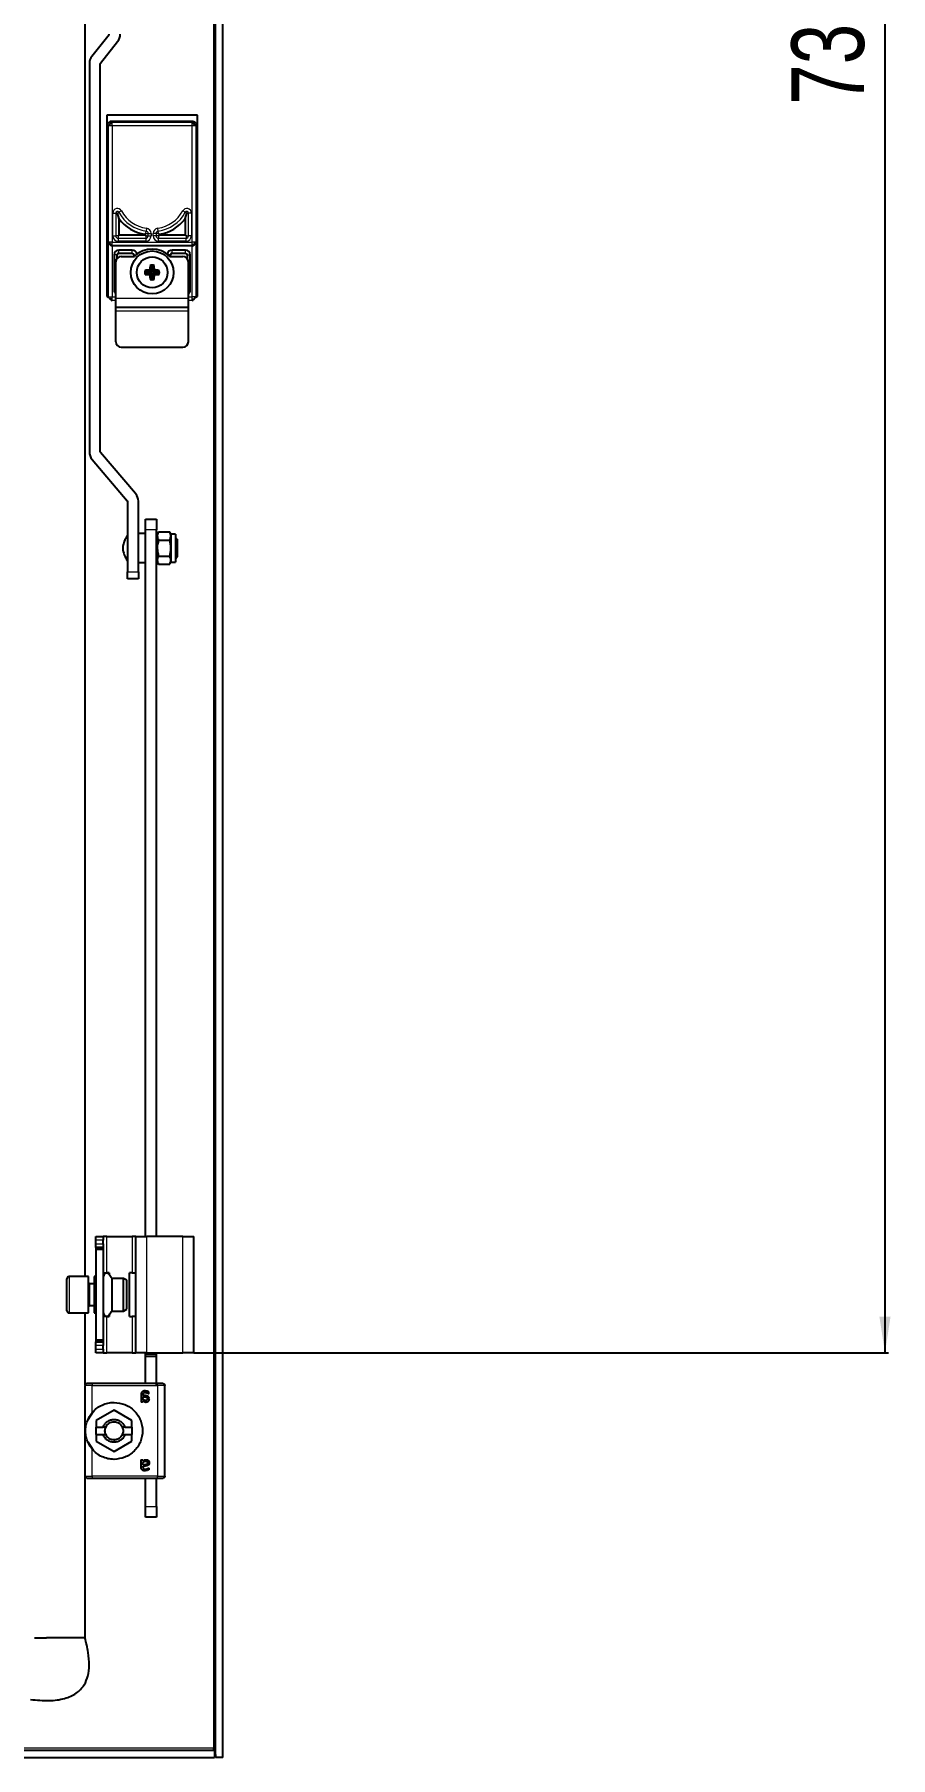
# Model space of a CAD drawing. Header units: millimetres. Extents: x -625 to 1783, y -501 to 869.
# Drawn here: x 1547.4 to 1783.3, y -257.6 to 217.1 of the extents above; entities that cross this region are included whole.
import ezdxf

# ---------------------------------------------------------------- set-up
doc = ezdxf.new("R2010")
doc.units = ezdxf.units.MM
doc.layers.add('FORMAT', color=7, linetype='Continuous')
doc.styles.add('SLDTEXTSTYLE0', font='TXT', dxfattribs={"width": 0.75})
doc.dimstyles.new('SLDDIMSTYLE0', dxfattribs={"dimtxt": 20, "dimasz": 10, "dimexe": 0, "dimexo": 0.0625, "dimgap": 5, "dimtad": 2, "dimdec": 1, "dimrnd": 1e-09, "dimzin": 12, "dimdsep": 46, "dimtxsty": 'SLDTEXTSTYLE0', "dimsah": 1, "dimcen": 0.09, "dimadec": 0, "dimazin": 3, "dimtfac": 1, "dimtofl": 0, "dimtmove": 0, "dimatfit": 3, "dimfxl": 0, "dimfrac": 2, "dimtolj": 1, "dimtzin": 12, "dimarcsym": 0})

# ---------------------------------------------------------------- blocks, each defined once
blk = doc.blocks.new('_D_8')
at = {"layer": 'FORMAT'}
for p, q in [((1591.33, 585.89), (1782.76, 585.89)), ((1781.76, 585.89), (1781.76, -146.11)), ((1591.33, -146.11), (1782.76, -146.11))]:
    blk.add_line(p, q, dxfattribs=at)
for points in [[(1781.76, 585.89), (1780.22, 575.89), (1783.3, 575.89)], [(1781.76, -146.11), (1783.3, -136.11), (1780.22, -136.11)]]:
    blk.add_solid(points, dxfattribs=at)
at = {"layer": 'FORMAT', "insert": (1755.98, 197.72), "char_height": 20, "attachment_point": 1, "rotation": 90, "style": 'SLDTEXTSTYLE0'}
blk.add_mtext('732', dxfattribs=at)

msp = doc.modelspace()

# ---------------------------------------------------------------- linework, layer by layer
at = {"color": 8, "linetype": 'Continuous', "lineweight": 18}
for p, q in [((1596.72, 694.79), (1596.72, -255.01)), ((1567.8, 191.91), (1567.5, 192.21)), ((1567.8, 159.89), (1567.8, 191.91)), ((1568.5, 193.21), (1568.8, 192.9)), ((1568.8, 192.9), (1590.84, 192.9)), ((1568.8, 191.91), (1568.8, 159.89)), ((1590.84, 191.91), (1568.8, 191.91)), ((1590.84, 192.9), (1591.14, 193.21)), ((1590.84, 159.89), (1590.84, 191.91)), ((1592.14, 192.21), (1591.84, 191.91)), ((1591.84, 191.91), (1591.84, 159.89)), ((1569.01, 161.59), (1569.01, 167.89)), ((1569.01, 167.89), (1569.81, 167.89)), ((1569.81, 167.89), (1569.81, 161.59)), ((1570.27, 167.89), (1569.81, 167.89)), ((1570.27, 167.89), (1570.68, 168.11)), ((1571.38, 168.48), (1570.68, 168.11)), ((1588.97, 168.11), (1588.26, 168.48)), ((1589.37, 167.89), (1588.97, 168.11)), ((1589.37, 167.89), (1589.83, 167.89)), ((1590.63, 167.89), (1589.83, 167.89)), ((1589.83, 161.59), (1589.83, 167.89)), ((1590.63, 167.89), (1590.63, 161.59)), ((1569.01, 161.59), (1569.81, 161.59)), ((1570.47, 161.59), (1569.81, 161.59)), ((1570.47, 161.59), (1570.47, 160.93)), ((1578.07, 162.26), (1578.16, 162.91)), ((1578.07, 162.26), (1578.73, 162.26)), ((1578.07, 161.59), (1578.07, 160.93)), ((1578.07, 161.59), (1578.73, 161.59)), ((1578.27, 163.7), (1578.16, 162.91)), ((1578.73, 162.26), (1579.53, 162.26)), ((1578.73, 161.59), (1578.73, 162.26)), ((1578.73, 161.59), (1579.53, 161.59)), ((1579.53, 162.26), (1579.53, 161.59)), ((1580.11, 161.59), (1580.11, 162.26)), ((1580.91, 162.26), (1580.11, 162.26)), ((1580.91, 161.59), (1580.11, 161.59)), ((1580.91, 162.26), (1580.91, 161.59)), ((1581.57, 162.26), (1580.91, 162.26)), ((1581.57, 161.59), (1580.91, 161.59)), ((1581.48, 162.91), (1581.37, 163.7)), ((1581.57, 162.26), (1581.48, 162.91)), ((1581.57, 161.59), (1581.57, 160.93)), ((1589.17, 161.59), (1589.17, 160.93)), ((1589.17, 161.59), (1589.83, 161.59)), ((1590.63, 161.59), (1589.83, 161.59)), ((1567.77, 159.89), (1567.8, 159.89)), ((1567.77, 144.84), (1567.77, 159.89)), ((1568.77, 158.89), (1568.77, 144.84)), ((1568.8, 159.89), (1590.84, 159.89)), ((1570.47, 160.93), (1570.47, 160.13)), ((1570.47, 160.93), (1578.07, 160.93)), ((1578.07, 160.13), (1570.47, 160.13)), ((1570.62, 156.82), (1570.62, 157.69)), ((1574.32, 156.82), (1574.32, 157.69)), ((1578.07, 160.93), (1578.07, 160.13)), ((1581.57, 160.13), (1581.57, 160.93)), ((1581.57, 160.93), (1589.17, 160.93)), ((1589.17, 160.13), (1581.57, 160.13)), ((1585.32, 156.82), (1585.32, 157.69)), ((1589.02, 156.82), (1589.02, 157.69)), ((1589.17, 160.13), (1589.17, 160.93)), ((1590.87, 144.84), (1590.87, 158.89)), ((1591.84, 159.89), (1591.87, 159.89)), ((1591.87, 159.89), (1591.87, 144.84)), ((1570.19, 156.39), (1569.32, 156.39)), ((1574.76, 156.39), (1575.43, 156.39)), ((1584.89, 156.39), (1584.21, 156.39)), ((1589.46, 156.39), (1590.32, 156.39)), ((1567.54, 144.6), (1567.77, 144.84)), ((1568.77, 143.84), (1568.54, 143.61)), ((1568.77, 144.84), (1569.82, 144.84)), ((1569.82, 143.84), (1568.77, 143.84)), ((1569.82, 146.69), (1569.32, 146.69)), ((1569.82, 144.44), (1589.82, 144.44)), ((1589.82, 146.69), (1590.32, 146.69)), ((1589.82, 144.84), (1590.87, 144.84)), ((1590.87, 143.84), (1589.82, 143.84)), ((1591.1, 143.61), (1590.87, 143.84)), ((1591.87, 144.84), (1592.1, 144.6)), ((1569.82, 140.94), (1589.82, 140.94)), ((1581.02, 80.59), (1578.02, 80.59)), ((1573.02, 69.09), (1576.02, 69.09)), ((1566.32, -115.11), (1564.32, -115.11)), ((1564.32, -116.11), (1566.32, -116.11)), ((1567.32, -124.11), (1567.32, -114.11)), ((1574.32, -114.11), (1574.32, -124.11)), ((1578.32, -146.11), (1578.32, -114.11)), ((1588.32, -146.11), (1588.32, -114.11)), ((1556.92, -125.11), (1556.92, -132.67)), ((1562.57, -127.11), (1562.57, -133.11)), ((1556.92, -132.67), (1556.92, -135.11)), ((1567.32, -146.11), (1567.32, -136.11)), ((1574.32, -136.11), (1574.32, -146.11)), ((1566.32, -144.11), (1564.32, -144.11)), ((1564.32, -145.11), (1566.32, -145.11)), ((1581.02, -146.57), (1578.02, -146.57)), ((1563.32, -162.55), (1563.32, -155.11)), ((1563.32, -155.11), (1581.32, -155.11)), ((1581.32, -155.11), (1581.32, -180.11)), ((1569.32, -170.11), (1569.32, -170.76)), ((1563.32, -180.11), (1563.32, -172.67)), ((1581.32, -180.11), (1563.32, -180.11)), ((1578.02, -188.41), (1581.02, -188.41)), ((1596.72, -255.01), (1501.37, -255.01))]:
    msp.add_line(p, q, dxfattribs=at)
at = {"color": 7, "linetype": 'Continuous', "lineweight": 25}
for p, q in [((1597.32, -257.61), (1597.32, 697.39)), ((1599.32, -257.61), (1599.32, 697.39)), ((1561.32, 564.89), (1561.32, -125.11)), ((1567.98, 217.03), (1563.22, 211.06)), ((1565.56, 209.19), (1570.32, 215.16)), ((1562.52, 209.07), (1562.52, 102.09)), ((1565.52, 102.09), (1565.52, 209.07)), ((1592.32, 194.89), (1567.32, 194.89)), ((1567.32, 194.89), (1567.32, 144.89)), ((1592.32, 144.89), (1592.32, 194.89)), ((1567.5, 144.89), (1567.5, 192.21)), ((1568.5, 193.21), (1591.14, 193.21)), ((1592.14, 192.21), (1592.14, 144.89)), ((1570.72, 166.33), (1570.27, 167.89)), ((1570.72, 161.84), (1570.72, 166.33)), ((1588.92, 166.33), (1589.37, 167.89)), ((1588.92, 166.33), (1588.92, 161.84)), ((1570.72, 161.84), (1570.47, 161.59)), ((1577.82, 161.84), (1570.72, 161.84)), ((1577.82, 162.04), (1578.07, 162.26)), ((1577.82, 162.04), (1577.82, 161.84)), ((1577.82, 161.84), (1578.07, 161.59)), ((1581.82, 162.04), (1581.57, 162.26)), ((1581.82, 161.84), (1581.57, 161.59)), ((1581.82, 161.84), (1581.82, 162.04)), ((1588.92, 161.84), (1581.82, 161.84)), ((1588.92, 161.84), (1589.17, 161.59)), ((1568.79, 158.89), (1568.77, 158.89)), ((1568.8, 158.89), (1568.79, 158.89)), ((1590.84, 158.89), (1568.8, 158.89)), ((1574.32, 157.69), (1570.62, 157.69)), ((1570.62, 156.82), (1574.32, 156.82)), ((1589.02, 157.69), (1585.32, 157.69)), ((1585.32, 156.82), (1589.02, 156.82)), ((1590.85, 158.89), (1590.84, 158.89)), ((1590.87, 158.89), (1590.85, 158.89)), ((1569.32, 156.39), (1569.32, 146.69)), ((1569.82, 144.44), (1569.82, 154.44)), ((1570.19, 155.42), (1570.19, 156.39)), ((1571.32, 155.94), (1574.92, 155.94)), ((1574.76, 156.39), (1574.76, 155.94)), ((1578.26, 151.65), (1577.9, 152.08)), ((1579.71, 151.65), (1579.19, 152.17)), ((1579.71, 153.1), (1579.27, 153.46)), ((1579.71, 153.1), (1579.71, 151.65)), ((1579.93, 153.1), (1580.37, 153.46)), ((1579.93, 151.65), (1579.93, 153.1)), ((1579.93, 151.65), (1580.45, 152.17)), ((1581.38, 151.65), (1581.74, 152.08)), ((1584.72, 155.94), (1588.32, 155.94)), ((1584.89, 155.94), (1584.89, 156.39)), ((1589.46, 156.39), (1589.46, 155.42)), ((1589.82, 144.44), (1589.82, 154.44)), ((1590.32, 146.69), (1590.32, 156.39)), ((1578.26, 151.42), (1577.9, 150.99)), ((1579.71, 151.65), (1578.26, 151.65)), ((1578.26, 151.42), (1579.71, 151.42)), ((1579.71, 151.42), (1579.19, 150.91)), ((1579.71, 149.98), (1579.27, 149.62)), ((1579.71, 151.42), (1579.71, 149.98)), ((1581.38, 151.65), (1579.93, 151.65)), ((1579.93, 149.98), (1579.93, 151.42)), ((1579.93, 151.42), (1580.45, 150.91)), ((1579.93, 151.42), (1581.38, 151.42)), ((1579.93, 149.98), (1580.37, 149.62)), ((1581.38, 151.42), (1581.74, 150.99)), ((1567.32, 144.89), (1567.54, 144.89)), ((1569.82, 141.94), (1569.82, 144.44)), ((1589.82, 141.94), (1589.82, 144.44)), ((1592.1, 144.89), (1592.32, 144.89)), ((1569.82, 141.94), (1589.82, 141.94)), ((1569.82, 140.94), (1569.82, 141.94)), ((1569.82, 132.44), (1569.82, 140.94)), ((1589.82, 140.94), (1589.82, 141.94)), ((1589.82, 132.44), (1589.82, 140.94)), ((1571.32, 130.94), (1588.32, 130.94)), ((1563.29, 100.01), (1572.97, 88.64)), ((1575.26, 90.59), (1565.57, 101.96)), ((1573.02, 88.51), (1573.02, 69.09)), ((1576.02, 69.09), (1576.02, 88.51)), ((1578.02, 83.59), (1581.02, 83.59)), ((1578.02, 80.59), (1578.02, 83.59)), ((1581.02, 83.59), (1581.02, 80.59)), ((1578.02, 79.59), (1576.02, 79.59)), ((1578.02, -114.11), (1578.02, 80.59)), ((1581.02, -114.11), (1581.02, 80.59)), ((1581.22, 78.54), (1581.02, 78.54)), ((1581.57, 80.04), (1581.22, 79.44)), ((1581.22, 79.44), (1581.22, 71.74)), ((1581.57, 80.04), (1584.67, 80.04)), ((1581.57, 77.81), (1584.67, 77.81)), ((1585.02, 79.44), (1584.67, 80.04)), ((1586.22, 79.44), (1585.02, 79.44)), ((1585.02, 79.44), (1585.02, 71.74)), ((1586.22, 79.44), (1586.22, 71.74)), ((1586.72, 78.04), (1586.22, 78.54)), ((1586.72, 78.04), (1586.72, 73.14)), ((1576.02, 71.59), (1578.02, 71.59)), ((1581.02, 72.64), (1581.22, 72.64)), ((1581.22, 71.74), (1581.57, 71.14)), ((1581.57, 73.36), (1584.67, 73.36)), ((1584.67, 71.14), (1585.02, 71.74)), ((1585.02, 71.74), (1586.22, 71.74)), ((1586.22, 72.64), (1586.72, 73.14)), ((1573.02, 67.09), (1573.02, 69.09)), ((1576.02, 67.09), (1573.02, 67.09)), ((1576.02, 69.09), (1576.02, 67.09)), ((1581.57, 71.14), (1584.67, 71.14)), ((1564.32, -115.11), (1564.32, -114.11)), ((1564.32, -114.11), (1566.32, -114.11)), ((1564.32, -116.11), (1564.32, -115.11)), ((1564.32, -117.11), (1564.32, -116.11)), ((1566.32, -117.11), (1564.32, -117.11)), ((1564.32, -117.11), (1564.32, -117.61)), ((1566.32, -117.61), (1564.32, -117.61)), ((1564.32, -117.61), (1564.32, -142.61)), ((1566.32, -114.11), (1566.32, -115.11)), ((1567.32, -114.11), (1566.32, -114.11)), ((1566.32, -116.11), (1566.32, -115.11)), ((1566.32, -116.11), (1566.32, -117.11)), ((1566.32, -117.11), (1566.32, -117.61)), ((1566.32, -117.61), (1566.32, -142.61)), ((1567.32, -114.11), (1574.32, -114.11)), ((1575.32, -114.11), (1574.32, -114.11)), ((1575.32, -114.11), (1578.32, -114.11)), ((1575.32, -146.11), (1575.32, -114.11)), ((1588.32, -114.11), (1578.32, -114.11)), ((1588.32, -114.11), (1591.32, -114.11)), ((1591.32, -146.11), (1591.32, -114.11)), ((1556.32, -132.36), (1556.32, -125.71)), ((1562.32, -125.11), (1556.92, -125.11)), ((1562.32, -132.67), (1562.32, -125.11)), ((1563.82, -127.11), (1562.57, -127.11)), ((1564.32, -125.11), (1563.82, -125.11)), ((1563.82, -125.11), (1563.82, -126.32)), ((1563.82, -126.32), (1563.82, -135.11)), ((1566.32, -124.11), (1567.32, -124.11)), ((1568.02, -124.11), (1567.32, -124.11)), ((1568.02, -124.11), (1568.02, -124.56)), ((1571.95, -125.61), (1568.82, -125.61)), ((1568.82, -134.61), (1568.82, -125.61)), ((1572.82, -126.11), (1571.95, -125.61)), ((1571.95, -134.61), (1571.95, -125.61)), ((1572.82, -134.11), (1572.82, -126.11)), ((1573.62, -136.11), (1573.62, -124.11)), ((1574.32, -124.11), (1573.62, -124.11)), ((1574.32, -124.11), (1575.32, -124.11)), ((1556.32, -134.51), (1556.32, -132.36)), ((1562.32, -135.11), (1562.32, -132.67)), ((1556.92, -135.11), (1562.32, -135.11)), ((1561.32, -135.11), (1561.32, -154.94)), ((1562.57, -133.11), (1563.82, -133.11)), ((1563.82, -135.11), (1564.32, -135.11)), ((1567.32, -136.11), (1566.32, -136.11)), ((1567.32, -136.11), (1568.02, -136.11)), ((1568.02, -135.66), (1568.02, -136.11)), ((1568.82, -134.61), (1571.95, -134.61)), ((1571.95, -134.61), (1572.82, -134.11)), ((1573.62, -136.11), (1574.32, -136.11)), ((1575.32, -136.11), (1574.32, -136.11)), ((1566.32, -142.61), (1564.32, -142.61)), ((1564.32, -142.61), (1564.32, -143.11)), ((1564.32, -144.11), (1564.32, -143.11)), ((1564.32, -143.11), (1566.32, -143.11)), ((1564.32, -145.11), (1564.32, -144.11)), ((1564.32, -146.11), (1564.32, -145.11)), ((1566.32, -146.11), (1564.32, -146.11)), ((1566.32, -142.61), (1566.32, -143.11)), ((1566.32, -143.11), (1566.32, -144.11)), ((1566.32, -145.11), (1566.32, -144.11)), ((1566.32, -145.11), (1566.32, -146.11)), ((1566.32, -146.11), (1567.32, -146.11)), ((1574.32, -146.11), (1567.32, -146.11)), ((1574.32, -146.11), (1575.32, -146.11)), ((1578.32, -146.11), (1575.32, -146.11)), ((1578.02, -146.57), (1578.02, -146.11)), ((1578.02, -147.07), (1578.02, -146.57)), ((1578.02, -147.07), (1581.02, -147.07)), ((1578.02, -154.61), (1578.02, -147.07)), ((1578.32, -146.11), (1588.32, -146.11)), ((1581.02, -146.57), (1581.02, -146.11)), ((1581.02, -147.07), (1581.02, -146.57)), ((1581.02, -154.91), (1581.02, -147.07)), ((1591.32, -146.11), (1588.32, -146.11)), ((1561.32, -155.11), (1561.32, -180.11)), ((1581.32, -154.61), (1563.32, -154.61)), ((1581.92, -154.61), (1581.67, -154.61)), ((1583.32, -180.11), (1583.32, -155.11)), ((1576.76, -157.65), (1576.76, -159.52)), ((1577.22, -159.52), (1577.22, -159.24)), ((1577.29, -157.91), (1577.29, -157.69)), ((1577.67, -157.91), (1577.29, -157.91)), ((1577.29, -158.26), (1577.72, -158.26)), ((1577.29, -158.85), (1577.29, -158.26)), ((1562.15, -164.49), (1563.66, -162.23)), ((1569.32, -161.9), (1564.37, -164.75)), ((1564.37, -164.75), (1564.37, -166.61)), ((1574.27, -164.75), (1569.32, -161.9)), ((1574.27, -166.61), (1574.27, -164.75)), ((1563.66, -173), (1562.15, -170.74)), ((1564.37, -166.61), (1566.33, -166.61)), ((1564.37, -168.61), (1564.37, -166.61)), ((1564.37, -168.61), (1564.37, -170.47)), ((1564.37, -168.61), (1566.33, -168.61)), ((1564.37, -170.47), (1569.32, -173.33)), ((1567.03, -166.61), (1566.33, -166.61)), ((1566.33, -168.61), (1567.03, -168.61)), ((1569.32, -173.33), (1574.27, -170.47)), ((1572.31, -166.61), (1571.61, -166.61)), ((1571.61, -168.61), (1572.31, -168.61)), ((1572.31, -166.61), (1574.27, -166.61)), ((1572.31, -168.61), (1574.27, -168.61)), ((1574.27, -166.61), (1574.27, -168.61)), ((1574.27, -170.47), (1574.27, -168.61)), ((1561.32, -180.29), (1561.32, -224.61)), ((1576.76, -177.57), (1576.76, -175.7)), ((1577.22, -175.7), (1577.22, -175.98)), ((1577.29, -176.97), (1577.29, -176.38)), ((1577.72, -176.97), (1577.29, -176.97)), ((1577.67, -177.32), (1577.29, -177.32)), ((1577.29, -177.32), (1577.29, -177.54)), ((1563.32, -180.61), (1581.32, -180.61)), ((1578.02, -188.41), (1578.02, -180.61)), ((1581.02, -188.41), (1581.02, -180.61)), ((1581.67, -180.61), (1581.92, -180.61)), ((1578.02, -191.41), (1578.02, -188.41)), ((1581.02, -188.41), (1581.02, -191.41)), ((1581.02, -191.41), (1578.02, -191.41)), ((1550.75, -224.61), (1550.69, -224.61)), ((1557.89, -224.61), (1550.75, -224.61)), ((1558.04, -224.61), (1557.89, -224.61)), ((1560.34, -224.61), (1558.04, -224.61)), ((1561.32, -224.61), (1560.34, -224.61)), ((807.62, -255.61), (1597.02, -255.61)), ((1596.72, -255.01), (1596.92, -255.61)), ((1597.02, -255.61), (1597.02, -257.61)), ((807.62, -257.61), (1597.02, -257.61)), ((1599.32, -257.61), (1597.32, -257.61))]:
    msp.add_line(p, q, dxfattribs=at)
for radius in [5.9, 4.25]:
    msp.add_circle((1579.82, 151.54), radius, dxfattribs=at)
for centre, radius, start, end in [((1567.82, 217.16), 0.2, 321.4416, 0), ((1567.82, 217.16), 3.2, 321.4416, 0), ((1565.72, 209.07), 3.2, 141.4416, 180), ((1565.72, 209.07), 0.2, 141.4416, 180), ((1579.52, 172.86), 10.95, 216.5958, 261.061), ((1580.12, 172.86), 10.95, 278.939, 323.4042), ((1570.62, 156.39), 1.3, 90, 180), ((1570.62, 156.39), 0.435, 90, 180), ((1574.32, 156.39), 1.3, 6.3593, 90), ((1574.32, 156.39), 0.435, 0, 90), ((1579.82, 150.94), 7, 45.5847, 134.4153), ((1585.32, 156.39), 1.3, 90, 173.6407), ((1585.32, 156.39), 0.435, 90, 180), ((1589.02, 156.39), 1.3, 0, 90), ((1589.02, 156.39), 0.435, 0, 90), ((1571.32, 154.44), 1.5, 90, 180), ((1579.82, 151.54), 2, 164.1146, 195.8854), ((1579.75, 133.46), 18.72, 91.7249, 95.6832), ((1597.9, 151.6), 18.72, 174.3168, 178.2751), ((1579.82, 151.54), 2, 74.1146, 105.8854), ((1579.82, 151.54), 1.56, 85.8165, 94.1835), ((1561.74, 151.6), 18.72, 1.7249, 5.6832), ((1579.89, 133.46), 18.72, 84.3168, 88.2751), ((1579.82, 151.54), 2, 344.1146, 15.8854), ((1588.32, 154.44), 1.5, 0, 90), ((1579.75, 169.62), 18.72, 264.3168, 268.2751), ((1579.82, 151.54), 1.56, 175.8165, 184.1835), ((1597.9, 151.47), 18.72, 181.7249, 185.6832), ((1579.82, 151.54), 2, 254.1146, 285.8854), ((1579.82, 151.54), 1.56, 265.8165, 274.1835), ((1561.74, 151.47), 18.72, 354.3168, 358.2751), ((1579.89, 169.62), 18.72, 271.7249, 275.6832), ((1579.82, 151.54), 1.56, 355.8165, 4.1835), ((1570.62, 146.69), 1.3, 180, 232.0201), ((1589.02, 146.69), 1.3, 307.9799, 0), ((1571.32, 132.44), 1.5, 180, 270), ((1588.32, 132.44), 1.5, 270, 0), ((1565.72, 102.09), 3.2, 180, 220.4367), ((1565.72, 102.09), 0.2, 180, 220.4367), ((1572.82, 88.51), 3.2, 0, 40.4367), ((1572.82, 88.51), 0.2, 0, 40.4367), ((1579.66, 74.63), 8, 146.1291, 173.1181), ((1579.66, 76.55), 8, 186.8819, 213.8709), ((1556.92, -125.71), 0.6, 90, 180), ((1562.57, -126.86), 0.25, 180, 270), ((1556.92, -134.51), 0.6, 180, 270), ((1562.57, -133.36), 0.25, 90, 180)]:
    msp.add_arc(centre, radius, start, end, dxfattribs=at)
at = {"color": 8, "linetype": 'Continuous', "lineweight": 18}
for centre, radius, start, end in [((1570.27, 167.89), 1.26, 28.2631, 180), ((1570.27, 167.89), 0.46, 28.2631, 180), ((1579.52, 172.86), 10.04, 208.2631, 262.2213), ((1579.52, 172.86), 9.24, 208.2631, 262.2213), ((1580.12, 172.86), 9.24, 277.7787, 331.7369), ((1580.12, 172.86), 10.04, 277.7787, 331.7369), ((1589.37, 167.89), 1.26, 0, 151.7369), ((1589.37, 167.89), 0.46, 0, 151.7369), ((1570.47, 161.59), 1.46, 180, 270), ((1570.47, 161.59), 0.66, 180, 270), ((1578.07, 161.59), 1.46, 270, 0), ((1578.07, 161.59), 0.66, 270, 0), ((1578.07, 162.26), 0.66, 0, 82.2213), ((1578.07, 162.26), 1.46, 0, 82.2213), ((1581.57, 162.26), 1.46, 97.7787, 180), ((1581.57, 161.59), 1.46, 180, 270), ((1581.57, 162.26), 0.66, 97.7787, 180), ((1581.57, 161.59), 0.66, 180, 270), ((1589.17, 161.59), 1.46, 270, 0), ((1589.17, 161.59), 0.66, 270, 0)]:
    msp.add_arc(centre, radius, start, end, dxfattribs=at)
at = {"color": 7, "linetype": 'Continuous', "lineweight": 25}
for points, knots in [([(1567.5, 192.21), (1567.51, 192.23), (1567.52, 192.36), (1567.65, 192.58), (1567.86, 192.84), (1568.1, 193.04), (1568.3, 193.15), (1568.41, 193.2), (1568.47, 193.2), (1568.5, 193.21)], [0, 0, 0, 0, 0.0566974, 0.2503517, 0.4998638, 0.7488693, 0.8744535, 0.9435148, 1, 1, 1, 1]), ([(1591.14, 193.21), (1591.17, 193.2), (1591.29, 193.19), (1591.51, 193.06), (1591.78, 192.84), (1591.98, 192.61), (1592.09, 192.41), (1592.13, 192.3), (1592.14, 192.23), (1592.14, 192.21)], [0, 0, 0, 0, 0.056697, 0.250352, 0.499864, 0.748869, 0.874453, 0.943515, 1, 1, 1, 1]), ([(1567.77, 159.89), (1567.78, 159.84), (1567.83, 159.62), (1568.06, 159.34), (1568.33, 159.09), (1568.54, 158.96), (1568.67, 158.91), (1568.74, 158.89), (1568.77, 158.89)], [0, 0, 0, 0, 0.125207, 0.499639, 0.74848, 0.874099, 0.946251, 1, 1, 1, 1]), ([(1590.84, 158.89), (1590.87, 158.89), (1590.93, 158.9), (1591.05, 158.94), (1591.24, 159.05), (1591.38, 159.17), (1591.47, 159.26)], [0, 0, 0, 0, 0.124863, 0.249962, 0.500073, 1, 1, 1, 1]), ([(1590.87, 158.89), (1590.9, 158.89), (1591.05, 158.92), (1591.28, 159.07), (1591.54, 159.3), (1591.73, 159.53), (1591.84, 159.73), (1591.86, 159.83), (1591.87, 159.89)], [0, 0, 0, 0, 0.053741, 0.2506254, 0.4994286, 0.749504, 0.8748127, 1, 1, 1, 1]), ([(1581.57, 80.04), (1581.39, 79.64), (1581.05, 78.9), (1581.4, 78.16), (1581.57, 77.81)], [0, 0, 0, 0, 0.534707, 1, 1, 1, 1]), ([(1581.57, 77.81), (1581.39, 77.06), (1581.05, 75.57), (1581.4, 74.09), (1581.57, 73.36)], [0, 0, 0, 0, 0.508481, 1, 1, 1, 1]), ([(1584.67, 77.81), (1584.85, 78.21), (1585.19, 78.95), (1584.84, 79.69), (1584.67, 80.04)], [0, 0, 0, 0, 0.534707, 1, 1, 1, 1]), ([(1584.67, 73.36), (1584.85, 74.12), (1585.19, 75.6), (1584.84, 77.08), (1584.67, 77.81)], [0, 0, 0, 0, 0.508481, 1, 1, 1, 1]), ([(1581.57, 73.36), (1581.39, 72.97), (1581.05, 72.22), (1581.4, 71.48), (1581.57, 71.14)], [0, 0, 0, 0, 0.534707, 1, 1, 1, 1]), ([(1584.67, 71.14), (1584.85, 71.54), (1585.19, 72.28), (1584.84, 73.02), (1584.67, 73.36)], [0, 0, 0, 0, 0.534707, 1, 1, 1, 1]), ([(1568.82, -125.61), (1568.65, -125.46), (1568.3, -125.15), (1568.1, -124.58), (1567.74, -124.28), (1567.4, -124.15), (1567.04, -124.18), (1566.7, -124.37), (1566.44, -124.73), (1566.36, -125.03), (1566.32, -125.18)], [0, 0, 0, 0, 0.185676, 0.371025, 0.466937, 0.562172, 0.656347, 0.751553, 0.873842, 1, 1, 1, 1]), ([(1566.32, -135.04), (1566.36, -135.19), (1566.44, -135.49), (1566.7, -135.85), (1567.04, -136.04), (1567.4, -136.08), (1567.74, -135.95), (1568.1, -135.64), (1568.3, -135.07), (1568.65, -134.77), (1568.82, -134.61)], [0, 0, 0, 0, 0.126158, 0.248447, 0.343653, 0.437828, 0.533063, 0.628975, 0.814324, 1, 1, 1, 1]), ([(1577.87, -156.61), (1577.73, -156.62), (1577.5, -156.63), (1577.22, -156.72), (1577.04, -156.84), (1576.89, -157.01), (1576.78, -157.28), (1576.77, -157.51), (1576.76, -157.65)], [0, 0, 0, 0, 0.250089, 0.382495, 0.500259, 0.622163, 0.750133, 1, 1, 1, 1]), ([(1578.94, -157.11), (1578.94, -157.05), (1578.94, -156.97), (1578.87, -156.88), (1578.74, -156.79), (1578.41, -156.66), (1578.09, -156.63), (1577.87, -156.61)], [0, 0, 0, 0, 0.1246927, 0.1871822, 0.2497734, 0.5000394, 1, 1, 1, 1]), ([(1576.76, -159.52), (1576.76, -159.53), (1576.76, -159.55), (1576.78, -159.57), (1576.8, -159.59), (1576.88, -159.61), (1576.95, -159.61), (1576.99, -159.61)], [0, 0, 0, 0, 0.124881, 0.183376, 0.250934, 0.500336, 1, 1, 1, 1]), ([(1576.99, -159.61), (1577.04, -159.61), (1577.1, -159.61), (1577.18, -159.59), (1577.21, -159.57), (1577.22, -159.55), (1577.22, -159.53), (1577.22, -159.52)], [0, 0, 0, 0, 0.499718, 0.749437, 0.810587, 0.875078, 1, 1, 1, 1]), ([(1577.22, -159.24), (1577.34, -159.35), (1577.53, -159.53), (1577.81, -159.63), (1577.97, -159.67), (1578.05, -159.67), (1578.1, -159.67)], [0, 0, 0, 0, 0.499113, 0.749325, 0.874665, 1, 1, 1, 1]), ([(1577.29, -157.69), (1577.3, -157.6), (1577.3, -157.46), (1577.36, -157.29), (1577.43, -157.18), (1577.54, -157.1), (1577.66, -157.05), (1577.8, -157.03), (1577.89, -157.02), (1577.93, -157.02)], [0, 0, 0, 0, 0.250023, 0.382539, 0.499802, 0.620838, 0.749652, 0.874777, 1, 1, 1, 1]), ([(1578.01, -159.26), (1577.94, -159.25), (1577.8, -159.24), (1577.54, -159.11), (1577.39, -158.95), (1577.29, -158.85)], [0, 0, 0, 0, 0.2499389, 0.4998636, 1, 1, 1, 1]), ([(1579.06, -158.83), (1579.05, -158.75), (1579.04, -158.59), (1578.95, -158.38), (1578.79, -158.2), (1578.53, -158.03), (1578.14, -157.92), (1577.83, -157.91), (1577.67, -157.91)], [0, 0, 0, 0, 0.125049, 0.249886, 0.370856, 0.49982, 0.749609, 1, 1, 1, 1]), ([(1577.72, -158.26), (1577.82, -158.26), (1578, -158.27), (1578.23, -158.33), (1578.37, -158.42), (1578.47, -158.53), (1578.52, -158.65), (1578.52, -158.74), (1578.53, -158.79)], [0, 0, 0, 0, 0.279652, 0.500248, 0.629485, 0.750186, 0.875763, 1, 1, 1, 1]), ([(1577.93, -157.02), (1578.09, -157.04), (1578.33, -157.07), (1578.59, -157.19), (1578.71, -157.26), (1578.78, -157.31), (1578.82, -157.31), (1578.84, -157.32)], [0, 0, 0, 0, 0.4986996, 0.7495075, 0.8749492, 0.9467834, 1, 1, 1, 1]), ([(1578.53, -158.79), (1578.52, -158.85), (1578.51, -158.95), (1578.45, -159.07), (1578.38, -159.14), (1578.3, -159.2), (1578.21, -159.24), (1578.11, -159.26), (1578.05, -159.26), (1578.01, -159.26)], [0, 0, 0, 0, 0.249168, 0.373635, 0.49939, 0.619394, 0.749656, 0.87477, 1, 1, 1, 1]), ([(1578.1, -159.67), (1578.22, -159.66), (1578.4, -159.65), (1578.63, -159.57), (1578.78, -159.47), (1578.9, -159.34), (1579.03, -159.13), (1579.05, -158.95), (1579.06, -158.83)], [0, 0, 0, 0, 0.25007, 0.379181, 0.500499, 0.62417, 0.750842, 1, 1, 1, 1]), ([(1578.84, -157.32), (1578.85, -157.32), (1578.86, -157.31), (1578.88, -157.3), (1578.9, -157.29), (1578.91, -157.27), (1578.93, -157.23), (1578.94, -157.19), (1578.94, -157.14), (1578.94, -157.12), (1578.94, -157.11)], [0, 0, 0, 0, 0.128825, 0.180169, 0.243397, 0.36986, 0.499864, 0.749649, 0.843476, 1, 1, 1, 1]), ([(1563.32, -172.67), (1563.03, -172.3), (1562.46, -171.54), (1561.91, -170.29), (1561.56, -169.01), (1561.43, -167.61), (1561.56, -166.21), (1561.91, -164.93), (1562.47, -163.68), (1563.04, -162.93), (1563.32, -162.55)], [0, 0, 0, 0, 0.125762, 0.25037, 0.375307, 0.500139, 0.62481, 0.749763, 0.874888, 1, 1, 1, 1]), ([(1576.76, -175.7), (1576.76, -175.69), (1576.76, -175.68), (1576.78, -175.66), (1576.8, -175.64), (1576.88, -175.61), (1576.95, -175.61), (1576.99, -175.61)], [0, 0, 0, 0, 0.124884, 0.186377, 0.250914, 0.500322, 1, 1, 1, 1]), ([(1576.99, -175.61), (1577.04, -175.61), (1577.1, -175.61), (1577.16, -175.63), (1577.19, -175.64), (1577.21, -175.66), (1577.22, -175.68), (1577.22, -175.69), (1577.22, -175.7)], [0, 0, 0, 0, 0.499162, 0.644242, 0.749698, 0.813605, 0.875217, 1, 1, 1, 1]), ([(1577.22, -175.98), (1577.34, -175.87), (1577.53, -175.7), (1577.85, -175.57), (1578.01, -175.56), (1578.1, -175.55)], [0, 0, 0, 0, 0.499364, 0.749701, 1, 1, 1, 1]), ([(1578.1, -175.55), (1578.22, -175.56), (1578.4, -175.57), (1578.63, -175.66), (1578.78, -175.75), (1578.9, -175.88), (1579.03, -176.09), (1579.05, -176.28), (1579.06, -176.4)], [0, 0, 0, 0, 0.25007, 0.379559, 0.500499, 0.624556, 0.750843, 1, 1, 1, 1]), ([(1577.87, -178.61), (1577.8, -178.61), (1577.65, -178.61), (1577.43, -178.57), (1577.22, -178.5), (1577.04, -178.38), (1576.89, -178.21), (1576.78, -177.94), (1576.77, -177.72), (1576.76, -177.57)], [0, 0, 0, 0, 0.125255, 0.250437, 0.383066, 0.500493, 0.622629, 0.75025, 1, 1, 1, 1]), ([(1577.29, -176.38), (1577.39, -176.27), (1577.54, -176.12), (1577.77, -176), (1577.91, -175.97), (1577.98, -175.97), (1578.01, -175.97)], [0, 0, 0, 0, 0.499765, 0.749504, 0.874771, 1, 1, 1, 1]), ([(1577.29, -177.54), (1577.29, -177.58), (1577.29, -177.67), (1577.32, -177.8), (1577.36, -177.93), (1577.43, -178.04), (1577.54, -178.12), (1577.71, -178.19), (1577.84, -178.2), (1577.93, -178.2)], [0, 0, 0, 0, 0.125295, 0.250514, 0.383518, 0.50035, 0.621938, 0.750243, 1, 1, 1, 1]), ([(1579.06, -176.4), (1579.06, -176.44), (1579.05, -176.51), (1579.02, -176.67), (1578.95, -176.85), (1578.79, -177.03), (1578.52, -177.2), (1578.14, -177.3), (1577.83, -177.31), (1577.67, -177.32)], [0, 0, 0, 0, 0.062637, 0.125278, 0.250072, 0.374841, 0.499994, 0.749696, 1, 1, 1, 1]), ([(1578.53, -176.44), (1578.52, -176.48), (1578.52, -176.57), (1578.47, -176.7), (1578.37, -176.8), (1578.23, -176.89), (1578, -176.96), (1577.82, -176.96), (1577.72, -176.97)], [0, 0, 0, 0, 0.124446, 0.249795, 0.37, 0.499734, 0.719932, 1, 1, 1, 1]), ([(1578.94, -178.12), (1578.94, -178.14), (1578.94, -178.2), (1578.92, -178.28), (1578.87, -178.34), (1578.74, -178.43), (1578.41, -178.56), (1578.09, -178.59), (1577.87, -178.61)], [0, 0, 0, 0, 0.062686, 0.125173, 0.187628, 0.250185, 0.500314, 1, 1, 1, 1]), ([(1577.93, -178.2), (1578.09, -178.19), (1578.4, -178.16), (1578.66, -177.95), (1578.82, -177.91), (1578.84, -177.91)], [0, 0, 0, 0, 0.498852, 0.946609, 1, 1, 1, 1]), ([(1578.01, -175.97), (1578.08, -175.97), (1578.18, -175.98), (1578.3, -176.02), (1578.38, -176.08), (1578.45, -176.15), (1578.5, -176.24), (1578.52, -176.34), (1578.53, -176.4), (1578.53, -176.44)], [0, 0, 0, 0, 0.249623, 0.37714, 0.499734, 0.62273, 0.749812, 0.874876, 1, 1, 1, 1]), ([(1578.84, -177.91), (1578.85, -177.91), (1578.86, -177.91), (1578.88, -177.92), (1578.9, -177.93), (1578.91, -177.96), (1578.94, -178.02), (1578.94, -178.07), (1578.94, -178.12)], [0, 0, 0, 0, 0.13107, 0.182437, 0.243796, 0.371388, 0.500442, 1, 1, 1, 1]), ([(1546.32, -241.61), (1548.05, -241.78), (1551.19, -242.08), (1555.51, -241.57), (1558.95, -240.14), (1561.16, -237.83), (1562.25, -235.06), (1562.57, -232.01), (1562.27, -228.45), (1561.65, -225.96), (1561.32, -224.61)], [0, 0, 0, 0, 0.176713, 0.320911, 0.440308, 0.54837, 0.6374, 0.738878, 0.858543, 1, 1, 1, 1]), ([(1547.43, -224.61), (1547.46, -224.61), (1547.55, -224.61), (1548, -224.61), (1548.3, -224.61)], [0, 0, 0, 0, 0.356727, 1, 1, 1, 1]), ([(1597.02, -255.61), (1596.97, -255.61), (1596.92, -255.55), (1596.82, -255.33), (1596.77, -255.17), (1596.72, -255.01)], [0, 0, 0, 0, 0.5, 0.5, 1, 1, 1, 1]), ([(1597.02, -255.93), (1597.06, -256.06), (1597.26, -256.62), (1597.29, -257.18), (1597.32, -257.61)], [0, 0, 0, 0, 0.226541, 1, 1, 1, 1])]:
    msp.add_open_spline(points, degree=3, knots=knots, dxfattribs=at)
at = {"color": 8, "linetype": 'Continuous', "lineweight": 18}
for points, knots in [([(1568.17, 192.54), (1568.09, 192.44), (1567.96, 192.31), (1567.86, 192.11), (1567.81, 192), (1567.81, 191.94), (1567.8, 191.91)], [0, 0, 0, 0, 0.499932, 0.750046, 0.875143, 1, 1, 1, 1]), ([(1568.18, 191.91), (1568.07, 191.91), (1567.93, 191.91), (1567.82, 191.91), (1567.81, 191.91), (1567.8, 191.91)], [0, 0, 0, 0, 0.633094, 0.851999, 1, 1, 1, 1]), ([(1568.8, 192.9), (1568.77, 192.9), (1568.71, 192.9), (1568.59, 192.85), (1568.4, 192.75), (1568.27, 192.62), (1568.17, 192.54)], [0, 0, 0, 0, 0.124863, 0.249962, 0.500073, 1, 1, 1, 1]), ([(1568.17, 192.54), (1568.18, 192.53), (1568.19, 192.52), (1568.26, 192.45), (1568.28, 192.43)], [0, 0, 0, 0, 0.584601, 1, 1, 1, 1]), ([(1568.18, 191.91), (1568.18, 192.01), (1568.19, 192.2), (1568.26, 192.36), (1568.28, 192.43)], [0, 0, 0, 0, 0.584782, 1, 1, 1, 1]), ([(1568.8, 191.91), (1568.77, 191.91), (1568.68, 191.91), (1568.45, 191.91), (1568.29, 191.91), (1568.18, 191.91)], [0, 0, 0, 0, 0.148001, 0.366906, 1, 1, 1, 1]), ([(1568.8, 192.53), (1568.7, 192.53), (1568.51, 192.52), (1568.35, 192.45), (1568.28, 192.43)], [0, 0, 0, 0, 0.584782, 1, 1, 1, 1]), ([(1568.8, 192.53), (1568.8, 192.62), (1568.8, 192.74), (1568.8, 192.85), (1568.8, 192.89), (1568.8, 192.9), (1568.8, 192.9)], [0, 0, 0, 0, 0.499933, 0.750044, 0.87514, 1, 1, 1, 1]), ([(1568.8, 191.91), (1568.8, 191.94), (1568.8, 192), (1568.8, 192.11), (1568.8, 192.3), (1568.8, 192.44), (1568.8, 192.53)], [0, 0, 0, 0, 0.124527, 0.250035, 0.500121, 1, 1, 1, 1]), ([(1590.84, 192.53), (1590.84, 192.64), (1590.84, 192.78), (1590.84, 192.89), (1590.84, 192.9), (1590.84, 192.9)], [0, 0, 0, 0, 0.633094, 0.851999, 1, 1, 1, 1]), ([(1591.47, 192.54), (1591.38, 192.62), (1591.24, 192.75), (1591.05, 192.85), (1590.93, 192.9), (1590.87, 192.9), (1590.84, 192.9)], [0, 0, 0, 0, 0.499932, 0.750046, 0.875143, 1, 1, 1, 1]), ([(1590.84, 191.91), (1590.84, 191.94), (1590.84, 192.03), (1590.84, 192.26), (1590.84, 192.41), (1590.84, 192.53)], [0, 0, 0, 0, 0.148001, 0.3669064, 1, 1, 1, 1]), ([(1590.84, 192.53), (1590.95, 192.53), (1591.13, 192.52), (1591.29, 192.45), (1591.36, 192.43)], [0, 0, 0, 0, 0.584782, 1, 1, 1, 1]), ([(1591.46, 191.91), (1591.35, 191.91), (1591.19, 191.91), (1590.96, 191.91), (1590.87, 191.91), (1590.84, 191.91)], [0, 0, 0, 0, 0.633094, 0.851999, 1, 1, 1, 1]), ([(1591.47, 192.54), (1591.46, 192.53), (1591.45, 192.52), (1591.39, 192.45), (1591.36, 192.43)], [0, 0, 0, 0, 0.584601, 1, 1, 1, 1]), ([(1591.46, 191.91), (1591.46, 192.01), (1591.45, 192.2), (1591.39, 192.36), (1591.36, 192.43)], [0, 0, 0, 0, 0.584782, 1, 1, 1, 1]), ([(1591.84, 191.91), (1591.83, 191.91), (1591.82, 191.91), (1591.71, 191.91), (1591.57, 191.91), (1591.46, 191.91)], [0, 0, 0, 0, 0.148001, 0.366906, 1, 1, 1, 1]), ([(1591.84, 191.91), (1591.83, 191.94), (1591.83, 192), (1591.78, 192.11), (1591.68, 192.31), (1591.55, 192.44), (1591.47, 192.54)], [0, 0, 0, 0, 0.124863, 0.249962, 0.500073, 1, 1, 1, 1]), ([(1568.18, 159.89), (1568.09, 159.89), (1567.97, 159.89), (1567.86, 159.89), (1567.81, 159.89), (1567.81, 159.89), (1567.8, 159.89)], [0, 0, 0, 0, 0.49988, 0.749964, 0.875473, 1, 1, 1, 1]), ([(1568.17, 159.26), (1568.07, 159.38), (1567.93, 159.53), (1567.82, 159.76), (1567.81, 159.85), (1567.8, 159.89)], [0, 0, 0, 0, 0.633497, 0.852215, 1, 1, 1, 1]), ([(1568.17, 159.26), (1568.18, 159.26), (1568.19, 159.27), (1568.25, 159.34), (1568.28, 159.36)], [0, 0, 0, 0, 0.5850478, 1, 1, 1, 1]), ([(1568.8, 158.89), (1568.77, 158.89), (1568.68, 158.9), (1568.45, 159.01), (1568.29, 159.15), (1568.17, 159.26)], [0, 0, 0, 0, 0.147785, 0.366503, 1, 1, 1, 1]), ([(1568.8, 159.89), (1568.77, 159.89), (1568.71, 159.89), (1568.6, 159.89), (1568.41, 159.89), (1568.27, 159.89), (1568.18, 159.89)], [0, 0, 0, 0, 0.124527, 0.250035, 0.500121, 1, 1, 1, 1]), ([(1568.18, 159.89), (1568.18, 159.78), (1568.19, 159.59), (1568.25, 159.43), (1568.28, 159.36)], [0, 0, 0, 0, 0.585225, 1, 1, 1, 1]), ([(1568.8, 159.26), (1568.69, 159.26), (1568.51, 159.27), (1568.35, 159.34), (1568.28, 159.36)], [0, 0, 0, 0, 0.585048, 1, 1, 1, 1]), ([(1568.8, 159.26), (1568.8, 159.35), (1568.8, 159.49), (1568.8, 159.68), (1568.8, 159.79), (1568.8, 159.86), (1568.8, 159.89)], [0, 0, 0, 0, 0.4998775, 0.7499648, 0.8754836, 1, 1, 1, 1]), ([(1568.8, 158.89), (1568.8, 158.89), (1568.8, 158.9), (1568.8, 158.94), (1568.8, 159.05), (1568.8, 159.17), (1568.8, 159.26)], [0, 0, 0, 0, 0.124863, 0.249962, 0.500073, 1, 1, 1, 1]), ([(1590.84, 159.26), (1590.84, 159.38), (1590.84, 159.53), (1590.84, 159.76), (1590.84, 159.85), (1590.84, 159.89)], [0, 0, 0, 0, 0.633497, 0.852215, 1, 1, 1, 1]), ([(1591.46, 159.89), (1591.37, 159.89), (1591.24, 159.89), (1591.05, 159.89), (1590.93, 159.89), (1590.87, 159.89), (1590.84, 159.89)], [0, 0, 0, 0, 0.4998798, 0.7499641, 0.8754727, 1, 1, 1, 1]), ([(1590.84, 159.26), (1590.95, 159.26), (1591.13, 159.27), (1591.29, 159.34), (1591.36, 159.36)], [0, 0, 0, 0, 0.585048, 1, 1, 1, 1]), ([(1590.84, 158.89), (1590.84, 158.89), (1590.84, 158.9), (1590.84, 159.01), (1590.84, 159.15), (1590.84, 159.26)], [0, 0, 0, 0, 0.147785, 0.366503, 1, 1, 1, 1]), ([(1591.46, 159.89), (1591.46, 159.78), (1591.45, 159.59), (1591.39, 159.43), (1591.36, 159.36)], [0, 0, 0, 0, 0.585225, 1, 1, 1, 1]), ([(1591.47, 159.26), (1591.46, 159.26), (1591.45, 159.27), (1591.39, 159.34), (1591.36, 159.36)], [0, 0, 0, 0, 0.585048, 1, 1, 1, 1]), ([(1591.84, 159.89), (1591.83, 159.89), (1591.83, 159.89), (1591.78, 159.89), (1591.67, 159.89), (1591.55, 159.89), (1591.46, 159.89)], [0, 0, 0, 0, 0.124527, 0.250035, 0.500121, 1, 1, 1, 1]), ([(1591.47, 159.26), (1591.55, 159.35), (1591.68, 159.49), (1591.78, 159.68), (1591.83, 159.79), (1591.83, 159.86), (1591.84, 159.89)], [0, 0, 0, 0, 0.4998775, 0.7499648, 0.8754836, 1, 1, 1, 1]), ([(1567.77, 144.84), (1567.78, 144.84), (1567.79, 144.84), (1567.9, 144.84), (1568.04, 144.84), (1568.15, 144.84)], [0, 0, 0, 0, 0.148001, 0.366906, 1, 1, 1, 1]), ([(1567.77, 144.84), (1567.78, 144.81), (1567.78, 144.75), (1567.83, 144.63), (1567.93, 144.44), (1568.06, 144.3), (1568.14, 144.21)], [0, 0, 0, 0, 0.124863, 0.249962, 0.500073, 1, 1, 1, 1]), ([(1568.14, 144.21), (1568.15, 144.22), (1568.16, 144.23), (1568.23, 144.29), (1568.25, 144.32)], [0, 0, 0, 0, 0.584601, 1, 1, 1, 1]), ([(1568.14, 144.21), (1568.24, 144.13), (1568.37, 144), (1568.56, 143.9), (1568.68, 143.85), (1568.74, 143.84), (1568.77, 143.84)], [0, 0, 0, 0, 0.499931, 0.750045, 0.875142, 1, 1, 1, 1]), ([(1568.15, 144.84), (1568.26, 144.84), (1568.42, 144.84), (1568.65, 144.84), (1568.74, 144.84), (1568.77, 144.84)], [0, 0, 0, 0, 0.633094, 0.851999, 1, 1, 1, 1]), ([(1568.15, 144.84), (1568.15, 144.73), (1568.16, 144.55), (1568.23, 144.39), (1568.25, 144.32)], [0, 0, 0, 0, 0.584782, 1, 1, 1, 1]), ([(1568.77, 144.21), (1568.67, 144.22), (1568.48, 144.23), (1568.32, 144.29), (1568.25, 144.32)], [0, 0, 0, 0, 0.584782, 1, 1, 1, 1]), ([(1568.77, 144.21), (1568.77, 144.31), (1568.77, 144.44), (1568.77, 144.63), (1568.77, 144.75), (1568.77, 144.81), (1568.77, 144.84)], [0, 0, 0, 0, 0.49988, 0.749964, 0.875473, 1, 1, 1, 1]), ([(1568.77, 143.84), (1568.77, 143.84), (1568.77, 143.85), (1568.77, 143.9), (1568.77, 144), (1568.77, 144.13), (1568.77, 144.21)], [0, 0, 0, 0, 0.124859, 0.249955, 0.500068, 1, 1, 1, 1]), ([(1591.49, 144.84), (1591.4, 144.84), (1591.27, 144.84), (1591.08, 144.84), (1590.96, 144.84), (1590.9, 144.84), (1590.87, 144.84)], [0, 0, 0, 0, 0.49988, 0.749964, 0.875473, 1, 1, 1, 1]), ([(1590.87, 144.21), (1590.87, 144.33), (1590.87, 144.49), (1590.87, 144.71), (1590.87, 144.8), (1590.87, 144.84)], [0, 0, 0, 0, 0.6330936, 0.851999, 1, 1, 1, 1]), ([(1590.87, 144.21), (1590.98, 144.22), (1591.16, 144.23), (1591.32, 144.29), (1591.39, 144.32)], [0, 0, 0, 0, 0.584782, 1, 1, 1, 1]), ([(1590.87, 143.84), (1590.87, 143.85), (1590.87, 143.86), (1590.87, 143.97), (1590.87, 144.11), (1590.87, 144.21)], [0, 0, 0, 0, 0.148001, 0.366906, 1, 1, 1, 1]), ([(1590.87, 143.84), (1590.9, 143.84), (1590.96, 143.85), (1591.08, 143.9), (1591.27, 144), (1591.41, 144.13), (1591.5, 144.21)], [0, 0, 0, 0, 0.124863, 0.249962, 0.500073, 1, 1, 1, 1]), ([(1591.49, 144.84), (1591.49, 144.73), (1591.48, 144.55), (1591.42, 144.39), (1591.39, 144.32)], [0, 0, 0, 0, 0.5847816, 1, 1, 1, 1]), ([(1591.5, 144.21), (1591.49, 144.22), (1591.48, 144.23), (1591.42, 144.29), (1591.39, 144.32)], [0, 0, 0, 0, 0.584601, 1, 1, 1, 1]), ([(1591.87, 144.84), (1591.86, 144.84), (1591.86, 144.84), (1591.81, 144.84), (1591.7, 144.84), (1591.58, 144.84), (1591.49, 144.84)], [0, 0, 0, 0, 0.124859, 0.249955, 0.500068, 1, 1, 1, 1]), ([(1591.5, 144.21), (1591.58, 144.3), (1591.71, 144.44), (1591.81, 144.63), (1591.86, 144.75), (1591.86, 144.81), (1591.87, 144.84)], [0, 0, 0, 0, 0.499932, 0.750046, 0.875143, 1, 1, 1, 1])]:
    msp.add_open_spline(points, degree=3, knots=knots, dxfattribs=at)
at = {"color": 7, "linetype": 'Continuous', "lineweight": 25}
for points in [[(1561.82, -154.61), (1561.76, -154.62), (1561.62, -154.63), (1561.46, -154.75), (1561.34, -154.92), (1561.33, -155.05), (1561.32, -155.11)], [(1563.32, -154.61), (1563.12, -154.61), (1562.73, -154.61), (1562.24, -154.61), (1561.89, -154.61), (1561.84, -154.61), (1561.82, -154.61)], [(1582.82, -154.61), (1582.8, -154.61), (1582.75, -154.61), (1582.41, -154.61), (1581.91, -154.61), (1581.52, -154.61), (1581.32, -154.61)], [(1582.82, -154.61), (1582.89, -154.62), (1583.02, -154.63), (1583.18, -154.75), (1583.3, -154.92), (1583.31, -155.05), (1583.32, -155.11)], [(1563.32, -162.55), (1563.72, -162.14), (1564.5, -161.31), (1565.99, -160.44), (1567.61, -159.87), (1568.75, -159.8), (1569.32, -159.76)], [(1569.32, -159.76), (1570.35, -159.88), (1572.4, -160.12), (1575.02, -161.93), (1576.76, -164.53), (1577.38, -167.61), (1576.76, -170.7), (1575.02, -173.29), (1572.4, -175.11), (1570.35, -175.34), (1569.32, -175.46)], [(1566.33, -166.61), (1566.47, -166.31), (1566.73, -165.71), (1567.45, -165.01), (1568.34, -164.56), (1569.32, -164.41), (1570.3, -164.56), (1571.19, -165.01), (1571.91, -165.71), (1572.18, -166.31), (1572.31, -166.61)], [(1567.03, -166.61), (1567.14, -166.4), (1567.38, -165.97), (1567.93, -165.49), (1568.6, -165.17), (1569.08, -165.13), (1569.32, -165.11)], [(1569.32, -165.11), (1569.56, -165.13), (1570.05, -165.17), (1570.71, -165.49), (1571.27, -165.97), (1571.5, -166.4), (1571.61, -166.61)], [(1569.32, -170.76), (1568.99, -170.73), (1568.34, -170.67), (1567.45, -170.21), (1566.73, -169.52), (1566.47, -168.91), (1566.33, -168.61)], [(1567.03, -168.61), (1566.97, -168.45), (1566.85, -168.13), (1566.81, -167.61), (1566.85, -167.1), (1566.97, -166.77), (1567.03, -166.61)], [(1569.32, -170.11), (1569.08, -170.09), (1568.6, -170.05), (1567.93, -169.73), (1567.38, -169.25), (1567.14, -168.83), (1567.03, -168.61)], [(1572.31, -168.61), (1572.18, -168.91), (1571.91, -169.52), (1571.19, -170.21), (1570.3, -170.67), (1569.65, -170.73), (1569.32, -170.76)], [(1571.61, -168.61), (1571.5, -168.83), (1571.27, -169.25), (1570.71, -169.73), (1570.05, -170.05), (1569.56, -170.09), (1569.32, -170.11)], [(1571.61, -166.61), (1571.67, -166.77), (1571.79, -167.1), (1571.84, -167.61), (1571.79, -168.13), (1571.67, -168.45), (1571.61, -168.61)], [(1569.32, -175.46), (1568.75, -175.43), (1567.61, -175.36), (1565.99, -174.78), (1564.5, -173.91), (1563.72, -173.09), (1563.32, -172.67)], [(1561.82, -180.61), (1561.76, -180.6), (1561.62, -180.59), (1561.46, -180.47), (1561.34, -180.31), (1561.33, -180.18), (1561.32, -180.11)], [(1583.32, -180.11), (1583.31, -180.18), (1583.3, -180.31), (1583.18, -180.47), (1583.02, -180.59), (1582.89, -180.6), (1582.82, -180.61)], [(1561.82, -180.61), (1561.84, -180.61), (1561.89, -180.61), (1562.24, -180.61), (1562.73, -180.61), (1563.12, -180.61), (1563.32, -180.61)], [(1581.32, -180.61), (1581.52, -180.61), (1581.91, -180.61), (1582.41, -180.61), (1582.75, -180.61), (1582.8, -180.61), (1582.82, -180.61)], [(1548.3, -224.61), (1548.62, -224.61), (1549.27, -224.61), (1550.22, -224.61), (1550.69, -224.61)]]:
    msp.add_open_spline(points, degree=3, dxfattribs=at)
at = {"color": 8, "linetype": 'Continuous', "lineweight": 18}
for points in [[(1563.32, -155.11), (1563.06, -155.11), (1562.53, -155.11), (1561.87, -155.11), (1561.41, -155.11), (1561.35, -155.11), (1561.32, -155.11)], [(1563.32, -154.61), (1563.32, -154.62), (1563.32, -154.63), (1563.32, -154.75), (1563.32, -154.92), (1563.32, -155.05), (1563.32, -155.11)], [(1581.32, -155.11), (1581.32, -155.05), (1581.32, -154.92), (1581.32, -154.75), (1581.32, -154.63), (1581.32, -154.62), (1581.32, -154.61)], [(1583.32, -155.11), (1583.29, -155.11), (1583.23, -155.11), (1582.77, -155.11), (1582.11, -155.11), (1581.58, -155.11), (1581.32, -155.11)], [(1561.32, -180.11), (1561.35, -180.11), (1561.41, -180.11), (1561.87, -180.11), (1562.53, -180.11), (1563.06, -180.11), (1563.32, -180.11)], [(1563.32, -180.11), (1563.32, -180.18), (1563.32, -180.31), (1563.32, -180.47), (1563.32, -180.59), (1563.32, -180.6), (1563.32, -180.61)], [(1581.32, -180.61), (1581.32, -180.6), (1581.32, -180.59), (1581.32, -180.47), (1581.32, -180.31), (1581.32, -180.18), (1581.32, -180.11)], [(1581.32, -180.11), (1581.58, -180.11), (1582.11, -180.11), (1582.77, -180.11), (1583.23, -180.11), (1583.29, -180.11), (1583.32, -180.11)]]:
    msp.add_open_spline(points, degree=3, dxfattribs=at)

# ---------------------------------------------------------------- dimensions: what is measured, and where the dimension line sits
at = {"layer": 'FORMAT'}
dim = msp.add_linear_dim(base=(1781.76, -146.11), p1=(1591.32, 585.89), p2=(1591.32, -146.11), angle=90, dimstyle='SLDDIMSTYLE0', dxfattribs=at)
dim.commit()
dim.dimension.update_dxf_attribs({"geometry": '_D_8', "text_midpoint": (1781.76, 219.89), "dimtype": 160})

doc.saveas('drawing.dxf')
